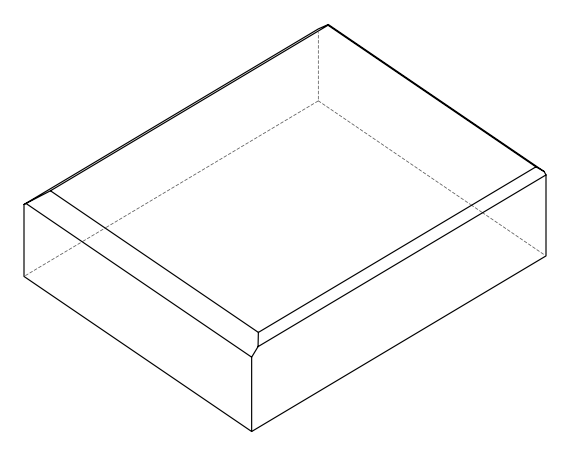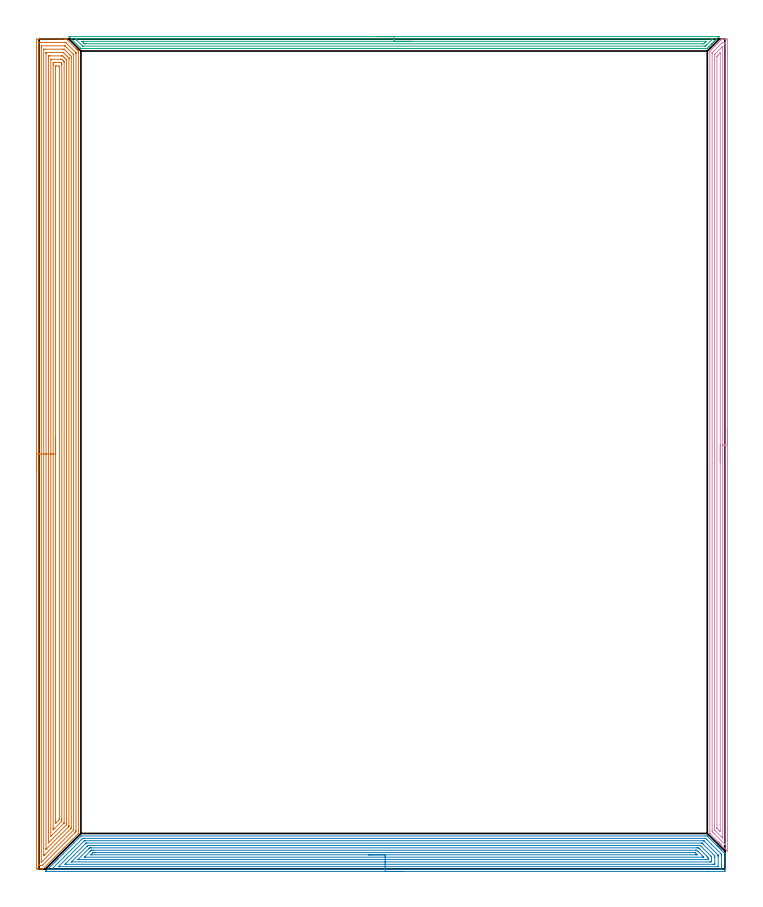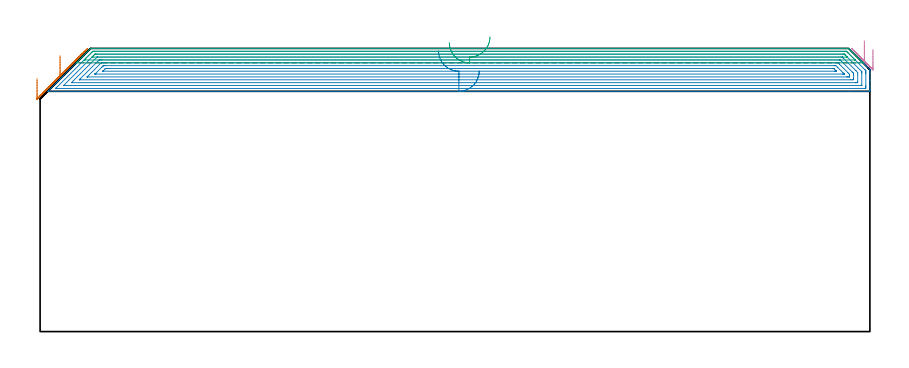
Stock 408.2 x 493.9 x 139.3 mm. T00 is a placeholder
(PLAN: 4 operations, 0 tool changes, 85.4 min)
(1 AREA_MILL | FG_CHAMFER_SURFACE | UGT0205_001 | 35.27 min | 152995 mm3)
(2 AREA_MILL_1 | FG_CHAMFER_SURFACE_1 | UGT0205_001 | 25.35 min | 87082 mm3)
(3 AREA_MILL_2 | FG_CHAMFER_SURFACE_2 | UGT0205_001 | 9.32 min | 9740 mm3)
(4 AREA_MILL_3 | FG_CHAMFER_SURFACE_3 | UGT0205_001 | 15.47 min | 26066 mm3)
(TOOL UGT0205_001 | Chamfer Mill 20 x 3 x 45 deg. | D20 FL50 Z2)
(OP 1 AREA_MILL)
G17 G21 G94 G90
T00 M6
G54
G17 G0 G90 X-1.5 Y236.95 S1061 M3
G43 Z149.3 H0
Z124.4
G94 G1 Y236.988 Z123.528 F250.
Y237.102 Z122.664
Y237.291 Z121.812
Y237.553 Z120.98
Y237.887 Z120.174
Y238.29 Z119.4
Y238.758 Z118.664
Y239.29 Z117.972
Y239.879 Z117.329
Y240.522 Z116.74
Y241.214 Z116.208
Y241.95 Z115.74
Y242.724 Z115.337
Y243.53 Z115.003
Y244.362 Z114.741
Y245.214 Z114.552
Y246.078 Z114.438
Y246.95 Z114.4
Y493.272
X-1.496 Y493.663 Z114.403
X-1.492 Y493.89 Z114.406
X-1.261 Y493.9 Z114.636
X12.541 Z128.436
X14.933 Z130.828
X15.722 Z131.62
X15.818 Z131.716
X16.213 Z132.111
X16.26 Y493.897 Z132.158
X16.295 Y493.894 Z132.192
X16.329 Y493.868 Z132.227
X16.482 Y493.719 Z132.381
X22.066 Y488.134 Z137.966
X22.294 Y487.907 Z138.192
X22.456 Y487.747 Z138.35
X22.614 Y487.587 Z138.512
X22.741 Y487.46 Z138.639
X22.898 Y487.304 Z138.793
X23.052 Y487.149 Z138.95
X23.188 Y487.013 Z139.086
X23.341 Y486.862 Z139.236
X23.364 Y486.835 Z139.26
X23.396 Y486.795 Z139.289
X23.4 Y486.566 Z139.3
Y21.192
X23.394 Y21.105 Z139.291
X23.366 Y21.066 Z139.265
X11.423 Y9.122 Z127.321
X2.419 Y0.119 Z118.318
X2.3 Y0.01 Z118.195
X2.183 Y0. Z118.082
X2.099 Z117.999
X1.49 Z117.39
X0.772 Z116.667
X-0.472 Z115.425
X-0.998 Y0.002 Z114.897
X-1.208 Y0.004 Z114.687
X-1.491 Y0.009 Z114.405
X-1.494 Y0.128 Z114.403
X-1.498 Y0.628 Z114.402
X-1.5 Y1.135 Z114.4
Y246.95
X-0.086 Z115.814
X-0.085 Y491.7 Z115.815
X-0.084 Y491.808 Z115.816
X-0.081 Y491.862 Z115.819
X-0.08 Y491.881 Z115.82
X-0.052 Y491.89 Z115.848
X0.362 Y491.898 Z116.262
X0.772 Y491.899 Z116.672
X1.245 Y491.9 Z117.145
X15.407 Y491.899 Z131.307
X15.818 Y491.892 Z131.718
X15.843 Y491.89 Z131.743
X15.87 Y491.869 Z131.77
X15.928 Y491.818 Z131.828
X16.041 Y491.708 Z131.941
X21.631 Y486.119 Z137.531
X21.8 Y485.947 Z137.7
X21.935 Y485.806 Z137.835
X21.975 Y485.763 Z137.875
X21.979 Y485.738 Z137.879
X21.981 Y485.685 Z137.881
X21.986 Y485.253 Z137.886
Y485.225
X21.985 Y22.981 Z137.885
X21.969 Y22.131 Z137.869
X21.931 Y22.087 Z137.831
X21.53 Y21.681 Z137.43
X21.128 Y21.278 Z137.028
X2.266 Y2.417 Z118.166
X1.956 Y2.114 Z117.856
X1.857 Y2.018 Z117.757
X1.657 Y2.01 Z117.557
X1.182 Y2.002 Z117.082
X0.772 Y2.001 Z116.672
X0.298 Z116.198
X0.043 Y2.006 Z115.943
X-0.076 Y2.01 Z115.824
X-0.085 Y2.388 Z115.815
Y2.417
X-0.086 Y246.95 Z115.814
X1.328 Z117.228
X1.329 Y489.133 Z117.229
X1.332 Y489.695 Z117.232
X1.335 Y489.86 Z117.235
X1.339 Y489.89 Z117.239
X1.387 Y489.895 Z117.287
X1.455 Y489.899 Z117.355
X14.933 Y489.9 Z130.833
X15.135 Y489.898 Z131.035
X15.27 Y489.895 Z131.17
X15.377 Y489.89 Z131.277
X15.433 Y489.856 Z131.333
X15.603 Y489.695 Z131.503
X15.818 Y489.483 Z131.718
X16.5 Y488.801 Z132.4
X20.243 Y485.058 Z136.143
X20.422 Y484.876 Z136.322
X20.511 Y484.782 Z136.411
X20.553 Y484.736 Z136.453
X20.564 Y484.661 Z136.464
X20.568 Y484.331 Z136.468
X20.571 Y484. Z136.471
Y23.544
X20.567 Y23.262 Z136.467
X20.565 Y23.194 Z136.465
X20.555 Y23.166 Z136.455
X20.529 Y23.136 Z136.429
X20.381 Y22.981 Z136.281
X1.606 Y4.205 Z117.506
X1.491 Y4.092 Z117.391
X1.459 Y4.063 Z117.359
X1.417 Y4.028 Z117.317
X1.351 Y4.01 Z117.251
X1.336 Z117.236
X1.333 Y4.03 Z117.233
X1.33 Y4.077 Z117.23
X1.329 Y4.139 Z117.229
Y4.205
X1.328 Y246.95 Z117.228
X2.743 Z118.643
Y487.704
X2.745 Y487.803 Z118.645
X2.747 Y487.863 Z118.647
X2.749 Y487.889 Z118.649
X2.769 Y487.89 Z118.669
X2.988 Y487.895 Z118.888
X3.427 Y487.9 Z119.327
X14.048 Z129.948
X14.933 Y487.899 Z130.833
X14.942 Y487.898 Z130.842
X15.838 Y487.013 Z131.738
X17.588 Y485.264 Z133.488
X18.473 Y484.377 Z134.373
X18.518 Y484.331 Z134.418
X19.15 Y483.646 Z135.05
X19.157 Y482.543 Z135.057
Y24.769
X19.155 Y24.423 Z135.055
X19.152 Y24.251 Z135.052
X19.15 Y24.212 Z135.05
X19.132 Y24.189 Z135.032
X19.091 Y24.144 Z134.991
X18.826 Y23.875 Z134.726
X3.427 Y8.476 Z119.327
X3.081 Y8.131 Z118.981
X2.952 Y8.005 Z118.852
X2.772 Y7.833 Z118.672
X2.749 Y7.817 Z118.649
X2.747 Y7.87 Z118.647
X2.744 Y7.962 Z118.644
X2.743 Y8.063 Z118.643
Y8.472
Y246.95
X4.157 Z120.057
Y485.382
X4.158 Y485.539 Z120.058
X4.162 Y485.852 Z120.062
X4.164 Y485.888 Z120.064
X4.168 Y485.891 Z120.068
X4.187 Y485.896 Z120.087
X4.229 Y485.899 Z120.129
X14.048 Y485.9 Z129.948
X14.265 Z130.165
X14.431 Y485.897 Z130.331
X14.473 Y485.894 Z130.373
X14.492 Y485.89 Z130.392
X14.543 Y485.843 Z130.443
X14.696 Y485.698 Z130.596
X14.933 Y485.467 Z130.833
X15.176 Y485.225 Z131.076
X15.818 Y484.584 Z131.718
X16.703 Y483.699 Z132.603
X16.964 Y483.437 Z132.864
X17.588 Y482.804 Z133.488
X17.716 Y482.67 Z133.616
X17.736 Y482.633 Z133.636
X17.739 Y482.594 Z133.639
X17.741 Y482.543 Z133.641
X17.743 Y482.386 Z133.643
Y25.663
X17.742 Y25.507 Z133.642
X17.739 Y25.35 Z133.639
X17.736 Y25.25 Z133.636
X17.698 Y25.207 Z133.598
X17.588 Y25.09 Z133.488
X17.43 Y24.928 Z133.33
X17.271 Y24.769 Z133.171
X4.312 Y11.811 Z120.212
X4.238 Y11.74 Z120.138
X4.179 Y11.686 Z120.079
X4.167 Y11.676 Z120.067
X4.164 Y11.694 Z120.064
X4.161 Y11.781 Z120.061
X4.158 Y12.095 Z120.058
X4.157 Y12.252 Z120.057
Y246.95
X5.571 Z121.471
X5.572 Y483.437 Z121.472
X5.573 Y483.695 Z121.473
X5.576 Y483.823 Z121.476
X5.578 Y483.88 Z121.478
X5.632 Y483.892 Z121.532
X6.082 Y483.897 Z121.982
X6.509 Y483.9 Z122.409
X13.163 Y483.899 Z129.063
X13.592 Y483.897 Z129.492
X14.048 Y483.89 Z129.948
X14.512 Y483.437 Z130.412
X14.933 Y483.019 Z130.833
X15.41 Y482.543 Z131.31
X15.818 Y482.132 Z131.718
X16.294 Y481.649 Z132.194
X16.322 Y481.611 Z132.222
X16.324 Y481.583 Z132.224
X16.327 Y481.519 Z132.227
X16.328 Y481.39 Z132.228
X16.329 Y481.132 Z132.229
Y27.451
X16.328 Y26.936 Z132.228
X16.325 Y26.557 Z132.225
X16.322 Y26.304 Z132.222
X16.206 Y26.165 Z132.106
X15.715 Y25.663 Z131.615
X5.689 Y15.637 Z121.589
X5.638 Y15.587 Z121.538
X5.589 Y15.543 Z121.489
X5.576 Y15.535 Z121.476
X5.574 Y15.564 Z121.474
X5.572 Y15.715 Z121.472
X5.571 Y15.828 Z121.471
Y246.95
X6.985 Z122.885
X6.986 Y481.649 Z122.886
X6.99 Y481.866 Z122.89
X6.992 Y481.885 Z122.892
X7.056 Y481.89 Z122.956
X7.188 Y481.896 Z123.088
X7.354 Y481.899 Z123.254
X12.914 Y481.9 Z128.814
X13.163 Y481.898 Z129.063
X13.411 Y481.894 Z129.311
X13.576 Y481.89 Z129.476
X13.676 Y481.814 Z129.576
X13.851 Y481.649 Z129.751
X14.048 Y481.454 Z129.948
X14.746 Y480.754 Z130.646
X14.847 Y480.648 Z130.747
X14.905 Y480.585 Z130.805
X14.908 Y480.535 Z130.808
X14.911 Y480.316 Z130.811
X14.915 Y479.879 Z130.815
X14.914 Y27.451 Z130.814
X14.91 Y27.342 Z130.81
X14.908 Y27.319 Z130.808
X14.89 Y27.297 Z130.79
X14.85 Y27.251 Z130.75
X14.716 Y27.114 Z130.616
X6.987 Y19.384 Z122.887
X6.986 Y19.404 Z122.886
X6.985 Y246.95 Z122.885
X8.4 Z124.3
Y478.413
Y478.966
X8.402 Y479.305 Z124.302
X8.407 Y479.86 Z124.307
X8.701 Y479.897 Z124.601
X8.737 Y479.898 Z124.637
X9.583 Y479.9 Z125.483
X12.238 Z128.138
X12.278 Z128.178
X13.131 Y479.892 Z129.031
X13.163 Y479.881 Z129.063
X13.188 Y479.86 Z129.088
X13.493 Y479.526 Z129.393
X13.498 Y478.966 Z129.398
X13.5 Y478.626 Z129.4
Y29.792
X13.499 Y29.239 Z129.399
X13.498 Y28.901 Z129.398
X13.492 Y28.345 Z129.392
X13.328 Y28.178 Z129.228
X13.163 Y28.01 Z129.063
X8.882 Y23.729 Z124.782
X8.737 Y23.586 Z124.637
X8.431 Y23.29 Z124.331
X8.405 Y23.269 Z124.305
X8.403 Y23.293 Z124.303
X8.401 Y23.32 Z124.301
X8.4 Y23.875 Z124.3
Y24.216
Y246.95
X9.814 Z125.714
X9.815 Y477.178 Z125.715
X9.82 Y477.873 Z125.72
X9.822 Y477.89 Z125.722
X9.838 Y477.893 Z125.738
X9.882 Y477.897 Z125.782
X9.971 Y477.899 Z125.871
X10.15 Y477.9 Z126.05
X11.566 Y477.897 Z127.466
X12.079 Y477.878 Z127.979
X12.085 Y477.373 Z127.985
Y477.178
Y30.133
X12.081 Y29.438 Z127.981
X12.079 Y29.389 Z127.979
X12.052 Y29.358 Z127.952
X11.941 Y29.239 Z127.841
X11.666 Y28.963 Z127.566
X11.392 Y28.688 Z127.292
X10.332 Y27.628 Z126.232
X10.155 Y27.451 Z126.055
X9.963 Y27.263 Z125.863
X9.883 Y27.188 Z125.783
X9.821 Y27.132 Z125.721
X9.817 Y27.254 Z125.717
X9.815 Y27.451 Z125.715
X9.814 Y27.873 Z125.714
Y28.152
Y246.95
Y247.822 Z125.752
Y248.686 Z125.866
Y249.538 Z126.054
Y250.37 Z126.317
Y251.176 Z126.651
Y251.95 Z127.053
Y252.686 Z127.522
Y253.378 Z128.053
Y254.021 Z128.643
Y254.61 Z129.286
Y255.142 Z129.978
Y255.61 Z130.714
Y256.013 Z131.488
Y256.347 Z132.294
Y256.609 Z133.126
Y256.798 Z133.977
Y256.912 Z134.842
Y256.95 Z135.714
G0 Z149.3
M5
M2
(OP 2 AREA_MILL_1)
G17 G21 G94 G90
T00 M6
G54
G17 G0 G90 X216. Y-1.5 S1061 M3
G43 Z149.3 H0
Z128.2
G94 G1 X215.962 Z127.328 F250.
X215.848 Z126.463
X215.659 Z125.612
X215.397 Z124.78
X215.063 Z123.974
X214.66 Z123.2
X214.192 Z122.464
X213.66 Z121.772
X213.071 Z121.129
X212.428 Z120.54
X211.736 Z120.008
X211. Z119.54
X210.226 Z119.137
X209.42 Z118.803
X208.588 Z118.541
X207.737 Z118.352
X206.872 Z118.238
X206. Z118.2
X3.979
X3.819 Y-1.493 Z118.206
X3.979 Y-1.324 Z118.375
X4.175 Y-1.125 Z118.574
X4.23 Y-1.07 Z118.63
X4.816 Y-0.483 Z119.215
X5.11 Y-0.19 Z119.51
X5.767 Y0.467 Z120.166
X6.66 Y1.361 Z121.06
X7.554 Y2.255 Z121.954
X8.336 Y3.037 Z122.735
X8.448 Y3.15 Z122.846
X8.629 Y3.33 Z123.028
X9.342 Y4.043 Z123.741
X9.508 Y4.21 Z123.905
X9.671 Y4.372 Z124.07
X9.789 Y4.49 Z124.188
X9.948 Y4.65 Z124.345
X10.104 Y4.805 Z124.503
X10.236 Y4.937 Z124.635
X10.388 Y5.09 Z124.785
X10.537 Y5.238 Z124.936
X10.683 Y5.384 Z125.082
X10.828 Y5.53 Z125.226
X10.971 Y5.672 Z125.369
X11.13 Y5.831 Z125.529
X11.268 Y5.97 Z125.666
X14.259 Y8.96 Z128.658
X20.68 Y15.38 Z135.08
X24.745 Y19.446 Z139.143
X24.906 Y19.594 Z139.292
X24.985 Y19.6 Z139.3
X396.848
X397.701 Y19.593 Z139.293
X397.741 Y19.556 Z139.255
X398.131 Y19.169 Z138.868
X403.275 Y14.026 Z133.723
X403.412 Y13.89 Z133.585
X403.552 Y13.749 Z133.447
X403.709 Y13.593 Z133.29
X403.852 Y13.45 Z133.145
X403.999 Y13.302 Z133.
X404.142 Y13.159 Z132.857
X404.293 Y13.01 Z132.705
X404.446 Y12.855 Z132.553
X404.575 Y12.726 Z132.424
X404.733 Y12.57 Z132.265
X405.233 Y12.067 Z131.767
X405.489 Y11.812 Z131.511
X405.612 Y11.69 Z131.386
X405.953 Y11.347 Z131.046
X407.872 Y9.428 Z129.127
X408.002 Y9.298 Z128.997
X408.17 Y9.126 Z128.824
X408.195 Y9.094 Z128.791
X408.198 Y9.05 Z128.748
X408.2 Y9.006 Z128.704
Y7.378 Z127.074
Y3.802 Z123.498
Y0.954 Z120.652
Y-1.07 Z118.628
X408.197 Y-1.337 Z118.361
X408.19 Y-1.492 Z118.206
X408.032 Y-1.499 Z118.199
X398.126 Y-1.5 Z118.2
X206.
Y-0.086 Z119.614
X8.001 Y-0.085 Z119.615
X7.894 Y-0.084 Z119.616
X7.737 Y-0.079 Z119.621
X7.684 Y-0.076 Z119.624
X7.695 Y-0.063 Z119.637
X7.78 Y0.028 Z119.728
X7.872 Y0.122 Z119.822
X8.001 Y0.252 Z119.952
X25.517 Y17.766 Z137.466
X25.879 Y18.124 Z137.824
X25.938 Y18.177 Z137.877
X25.992 Y18.179 Z137.879
X26.773 Y18.185 Z137.885
X26.879 Y18.186 Z137.886
X396.06 Y18.185 Z137.885
X396.453 Y18.181 Z137.881
X396.645 Y18.179 Z137.879
X396.848 Y17.992 Z137.692
X397.439 Y17.41 Z137.11
X400.081 Y14.77 Z134.47
X405.787 Y9.064 Z128.764
X406.013 Y8.834 Z128.534
X406.123 Y8.72 Z128.42
X406.175 Y8.663 Z128.363
X406.19 Y8.61 Z128.31
X406.197 Y8.206 Z127.906
X406.199 Y7.73 Z127.43
X406.2 Y7.323 Z127.023
Y1.164 Z120.864
X406.197 Y0.69 Z120.39
X406.191 Y0.292 Z119.992
X406.171 Y-0.079 Z119.621
X405.787 Y-0.084 Z119.616
X405.68 Y-0.085 Z119.615
X206. Y-0.086 Z119.614
Y1.328 Z121.028
X11.822 Y1.329 Z121.029
X11.61 Y1.331 Z121.031
X11.577 Y1.332 Z121.032
X11.547 Y1.336 Z121.036
X11.561 Y1.356 Z121.056
X11.577 Y1.377 Z121.077
X26.773 Y16.574 Z136.274
X26.95 Y16.739 Z136.439
X26.981 Y16.765 Z136.465
X27.017 Y16.767 Z136.467
X27.097 Y16.769 Z136.469
X27.422 Y16.771 Z136.471
X27.667
X395.306
X395.469 Y16.769 Z136.469
X395.599 Y16.764 Z136.464
X395.628 Y16.761 Z136.461
X395.641 Y16.752 Z136.452
X395.669 Y16.729 Z136.429
X395.871 Y16.53 Z136.23
X395.954 Y16.447 Z136.147
X403.999 Y8.401 Z128.101
X404.162 Y8.229 Z127.929
X404.18 Y8.209 Z127.909
X404.19 Y8.165 Z127.865
X404.195 Y8.06 Z127.76
X404.198 Y7.928 Z127.628
X404.2 Y7.73 Z127.43
Y7.532 Z127.232
Y1.57 Z121.27
X404.198 Y1.374 Z121.074
X404.193 Y1.345 Z121.045
X404.189 Y1.335 Z121.035
X404.182 Y1.333 Z121.033
X404.122 Y1.33 Z121.03
X403.999 Y1.329 Z121.029
X206. Y1.328 Z121.028
Y2.743 Z122.443
X16.046
X15.747 Y2.745 Z122.445
X15.542 Y2.75 Z122.45
X15.414 Y2.754 Z122.454
X15.502 Y2.848 Z122.548
X15.57 Y2.919 Z122.619
X16.456 Y3.807 Z123.507
X27.667 Y15.018 Z134.718
X27.99 Y15.332 Z135.032
X28.009 Y15.348 Z135.048
X28.04 Y15.351 Z135.051
X28.113 Y15.355 Z135.055
X28.263 Y15.356 Z135.056
X394.463 Y15.357 Z135.057
X394.537 Y15.355 Z135.055
X394.573 Y15.353 Z135.053
X394.587 Y15.351 Z135.051
X394.663 Y15.279 Z134.979
X394.932 Y15.017 Z134.717
X395.06 Y14.892 Z134.592
X395.182 Y14.77 Z134.47
X401.317 Y8.634 Z128.334
X402.196 Y7.745 Z127.445
X402.198 Y7.73 Z127.43
X402.2 Y6.861 Z126.561
Y3.341 Z123.041
X402.193 Y2.896 Z122.596
X402.19 Y2.788 Z122.488
X402.177 Y2.749 Z122.449
X402.113 Y2.748 Z122.448
X401.912 Y2.745 Z122.445
X401.317 Y2.743 Z122.443
X401.02
X206.
Y4.157 Z123.857
X19.568 Y4.158 Z123.858
X19.46 Y4.16 Z123.86
X19.275 Y4.166 Z123.866
X19.316 Y4.21 Z123.91
X19.465 Y4.365 Z124.065
X19.622 Y4.524 Z124.224
X28.561 Y13.462 Z133.162
X28.779 Y13.675 Z133.375
X29. Y13.89 Z133.59
X29.407 Y13.937 Z133.637
X29.455 Y13.939 Z133.639
X30.295 Y13.943 Z133.643
X30.349
X393.272
X393.326 Y13.941 Z133.641
X393.434 Y13.936 Z133.636
X393.565 Y13.925 Z133.625
X393.604 Y13.89 Z133.59
X394.166 Y13.335 Z133.035
X399.529 Y7.972 Z127.672
X399.77 Y7.73 Z127.43
X399.998 Y7.497 Z127.197
X400.14 Y7.348 Z127.048
X400.188 Y7.296 Z126.996
X400.192 Y7.275 Z126.975
X400.196 Y7.235 Z126.935
X400.2 Y7.07 Z126.77
X400.199 Y5.09 Z124.79
X400.196 Y4.434 Z124.134
X400.19 Y4.21 Z123.91
X399.579 Y4.161 Z123.861
X399.529 Y4.16 Z123.86
X398.689 Y4.157 Z123.857
X206.
Y5.571 Z125.271
X23.266
X23.198 Y5.572 Z125.272
X23.169 Y5.574 Z125.274
X23.144 Y5.577 Z125.277
X23.156 Y5.6 Z125.3
X23.172 Y5.621 Z125.321
X23.198 Y5.65 Z125.35
X29.678 Y12.13 Z131.83
X30.014 Y12.459 Z132.159
X30.065 Y12.506 Z132.206
X30.099 Y12.522 Z132.222
X30.147 Y12.524 Z132.224
X30.349 Y12.527 Z132.227
X30.837 Y12.529 Z132.229
X31.243
X391.484
X391.974 Y12.528 Z132.228
X392.378 Y12.524 Z132.224
X392.508 Y12.522 Z132.222
X392.645 Y12.396 Z132.096
X392.919 Y12.13 Z131.83
X393.272 Y11.78 Z131.48
X397.322 Y7.73 Z127.43
X397.741 Y7.308 Z127.008
X398.19 Y6.85 Z126.55
X398.198 Y6.401 Z126.101
X398.199 Y5.97 Z125.67
X398.197 Y5.744 Z125.444
X398.194 Y5.632 Z125.332
X398.19 Y5.582 Z125.282
X398.14 Y5.578 Z125.278
X397.741 Y5.573 Z125.273
X397.253 Y5.571 Z125.271
X396.848
X206.
Y6.985 Z126.685
X27.53 Y6.986 Z126.686
X27.082 Y6.989 Z126.689
X27.005 Y6.991 Z126.691
X27.002 Y6.993 Z126.693
X27.004 Y6.999 Z126.699
X27.024 Y7.024 Z126.724
X27.094 Y7.096 Z126.796
X27.177 Y7.18 Z126.88
X30.349 Y10.352 Z130.052
X30.802 Y10.804 Z130.504
X30.95 Y10.95 Z130.65
X31.071 Y11.065 Z130.765
X31.108 Y11.099 Z130.799
X31.15 Y11.108 Z130.808
X31.243 Y11.111 Z130.811
X31.381 Y11.113 Z130.813
X32.137 Y11.115 Z130.815
X32.274
X390.59 Y11.114 Z130.814
X390.729
X391.484 Y11.108 Z130.808
X392.232 Y10.37 Z130.07
X392.378 Y10.225 Z129.925
X395.06 Y7.542 Z127.242
X395.572 Y7.02 Z126.72
X395.596 Y6.995 Z126.695
X395.584 Y6.992 Z126.692
X395.511 Y6.989 Z126.689
X395.361 Y6.987 Z126.687
X395.06 Y6.985 Z126.685
X394.922
X206.
Y8.4 Z128.1
X31.029
X30.886 Y8.401 Z128.101
X30.863 Y8.402 Z128.102
X30.862 Y8.404 Z128.104
X30.864 Y8.41 Z128.11
X30.908 Y8.458 Z128.158
X31.149 Y8.702 Z128.402
X31.938 Y9.49 Z129.19
X32.038 Y9.588 Z129.288
X32.137 Y9.683 Z129.383
X32.821 Y9.696 Z129.396
X33.031 Y9.698 Z129.398
X33.711 Y9.7 Z129.4
X33.924
X389.696
X390.381 Y9.696 Z129.396
X390.427 Y9.694 Z129.394
X390.458 Y9.683 Z129.383
X390.511 Y9.636 Z129.336
X390.59 Y9.562 Z129.262
X391.543 Y8.61 Z128.31
X391.599 Y8.551 Z128.251
X391.703 Y8.439 Z128.139
X391.732 Y8.404 Z128.104
X391.727 Y8.403 Z128.103
X391.696 Y8.401 Z128.101
X391.484 Y8.4 Z128.1
X390.804 Y8.399 Z128.099
X206. Y8.4 Z128.1
X205.128 Z128.138
X204.264 Z128.251
X203.412 Z128.44
X202.58 Z128.703
X201.774 Z129.036
X201. Z129.439
X200.264 Z129.908
X199.572 Z130.439
X198.929 Z131.028
X198.34 Z131.672
X197.809 Z132.364
X197.34 Z133.1
X196.937 Z133.873
X196.603 Z134.679
X196.341 Z135.511
X196.152 Z136.363
X196.038 Z137.228
X196. Z138.1
G0 Z149.3
M5
M2
(OP 3 AREA_MILL_2)
G17 G21 G94 G90
T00 M6
G54
G17 G0 G90 X201.3 Y495.4 S1061 M3
G43 Z149.3 H0
Z142.2
G94 G1 X201.338 Z141.328 F250.
X201.452 Z140.463
X201.641 Z139.612
X201.903 Z138.78
X202.237 Z137.974
X202.64 Z137.2
X203.108 Z136.464
X203.64 Z135.772
X204.229 Z135.129
X204.872 Z134.54
X205.564 Z134.008
X206.3 Z133.54
X207.074 Z133.137
X207.88 Z132.803
X208.712 Z132.541
X209.563 Z132.352
X210.428 Z132.238
X211.3 Z132.2
X404.796 Y495.399
X404.789 Y495.389 Z132.211
X404.782 Y495.382 Z132.218
X404.339 Y494.938 Z132.659
X403.874 Y494.474 Z133.126
X403.457 Y494.056 Z133.541
X402.958 Y493.558 Z134.042
X402.575 Y493.173 Z134.424
X402.401 Y493.001 Z134.599
X402.216 Y492.815 Z134.784
X401.692 Y492.291 Z135.306
X401.508 Y492.108 Z135.492
X401.364 Y491.964 Z135.636
X401.251 Y491.85 Z135.747
X401.21 Y491.81 Z135.789
X400.512 Y491.112 Z136.487
X400.369 Y490.968 Z136.629
X400.317 Y490.916 Z136.682
X399.661 Y490.261 Z137.339
X399.487 Y490.086 Z137.511
X398.809 Y489.409 Z138.191
X398.605 Y489.203 Z138.393
X397.936 Y488.536 Z139.064
X397.707 Y488.31 Z139.283
X397.696 Y488.304 Z139.289
X397.492 Y488.3 Z139.3
X25.11
X24.904 Y488.304 Z139.289
X24.893 Y488.31 Z139.283
X24.755 Y488.444 Z139.153
X24.664 Y488.536 Z139.064
X17.966 Y495.234 Z132.365
X17.829 Y495.379 Z132.22
X17.814 Y495.398 Z132.201
X17.966 Y495.4 Z132.2
X211.3
Y493.986 Z133.614
X400.615 Y493.985 Z133.615
X400.687
X400.895 Y493.979 Z133.621
X400.917 Y493.975 Z133.625
X400.91 Y493.966 Z133.634
X400.898 Y493.951 Z133.649
X400.811 Y493.862 Z133.738
X400.708 Y493.757 Z133.843
X397.477 Y490.527 Z137.073
X397.043 Y490.093 Z137.507
X396.816 Y489.869 Z137.731
X396.717 Y489.775 Z137.825
X396.659 Y489.721 Z137.879
X396.079 Y489.714 Z137.886
X26.379 Y489.715 Z137.885
X25.969 Y489.72 Z137.88
X25.947 Y489.721 Z137.879
X25.91 Y489.752 Z137.848
X25.826 Y489.829 Z137.771
X25.705 Y489.946 Z137.654
X22.477 Y493.173 Z134.427
X21.985 Y493.668 Z133.932
X21.777 Y493.885 Z133.715
X21.692 Y493.979 Z133.621
X21.985 Y493.984 Z133.616
X22.056 Y493.985 Z133.615
X211.3 Y493.986 Z133.614
Y492.572 Z135.028
X396.76 Y492.571 Z135.029
X396.861 Y492.569 Z135.031
X397.043 Y492.565 Z135.035
X397.054 Y492.562 Z135.038
X397.05 Y492.555 Z135.045
X397.043 Y492.543 Z135.057
X396.029 Y491.528 Z136.072
X395.908 Y491.409 Z136.191
X395.688 Y491.196 Z136.404
X395.627 Y491.138 Z136.462
X395.535 Y491.135 Z136.465
X395.257 Y491.131 Z136.469
X394.974 Y491.129 Z136.471
X27.626
X27.343 Y491.13 Z136.47
X27.059 Y491.134 Z136.466
X26.983 Y491.135 Z136.465
X26.941 Y491.171 Z136.429
X26.856 Y491.249 Z136.351
X26.692 Y491.409 Z136.191
X26.45 Y491.649 Z135.951
X25.81 Y492.291 Z135.309
X25.557 Y492.549 Z135.051
X25.551 Y492.566 Z135.034
X25.557 Y492.567 Z135.033
X26.167 Y492.571 Z135.029
X211.3 Y492.572 Z135.028
X212.172 Z135.066
X213.036 Z135.18
X213.888 Z135.369
X214.72 Z135.631
X215.526 Z135.965
X216.3 Z136.368
X217.036 Z136.837
X217.728 Z137.368
X218.371 Z137.957
X218.96 Z138.601
X219.491 Z139.293
X219.96 Z140.028
X220.363 Z140.802
X220.697 Z141.608
X220.959 Z142.44
X221.148 Z143.292
X221.262 Z144.157
X221.3 Z145.028
G0 Z149.3
M5
M2
(OP 4 AREA_MILL_3)
G17 G21 G94 G90
T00 M6
G54
G17 G0 G90 X409.7 Y262.25 S1061 M3
G43 Z149.3 H0
Z138.8
G94 G1 Y262.212 Z137.928 F250.
Y262.098 Z137.064
Y261.909 Z136.212
Y261.647 Z135.38
Y261.313 Z134.574
Y260.91 Z133.8
Y260.442 Z133.064
Y259.91 Z132.372
Y259.321 Z131.729
Y258.678 Z131.14
Y257.986 Z130.608
Y257.25 Z130.14
Y256.476 Z129.737
Y255.67 Z129.403
Y254.838 Z129.141
Y253.986 Z128.952
Y253.122 Z128.838
Y252.25 Z128.8
Y10.786
X409.693 Y10.619 Z128.807
X409.516 Y10.784 Z128.984
X409.503 Y10.797 Z128.997
X405.937 Y14.362 Z132.561
X405.768 Y14.529 Z132.726
X405.605 Y14.694 Z132.893
X405.49 Y14.809 Z133.008
X405.329 Y14.969 Z133.166
X405.173 Y15.126 Z133.324
X405.043 Y15.256 Z133.455
X404.889 Y15.408 Z133.606
X404.741 Y15.557 Z133.756
X404.596 Y15.703 Z133.902
X404.45 Y15.848 Z134.046
X404.309 Y15.989 Z134.188
X404.149 Y16.15 Z134.349
X404.011 Y16.287 Z134.485
X399.616 Y20.683 Z138.883
X399.233 Y21.069 Z139.267
X399.207 Y21.099 Z139.293
X399.2 Y21.963 Z139.3
Y486.114
X399.202 Y486.795 Z139.288
X399.399 Y486.999 Z139.101
X400.055 Y487.657 Z138.441
X400.199 Y487.799 Z138.301
X400.302 Y487.903 Z138.197
X400.495 Y488.096 Z138.003
X400.599 Y488.201 Z137.898
X401.197 Y488.797 Z137.303
X401.374 Y488.975 Z137.123
X402.091 Y489.691 Z136.408
X402.253 Y489.854 Z136.244
X402.706 Y490.306 Z135.794
X402.985 Y490.585 Z135.514
X403.132 Y490.733 Z135.365
X403.541 Y491.141 Z134.959
X403.582 Y491.182 Z134.918
X403.879 Y491.48 Z134.619
X404.011 Y491.612 Z134.486
X404.377 Y491.977 Z134.123
X404.531 Y492.131 Z133.969
X404.773 Y492.374 Z133.725
X404.889 Y492.491 Z133.607
X405.457 Y493.057 Z133.042
X405.668 Y493.268 Z132.83
X405.768 Y493.37 Z132.728
X406.208 Y493.808 Z132.291
X406.266 Y493.865 Z132.233
X406.31 Y493.899 Z132.187
X406.647 Y493.9 Z131.851
X406.751 Z131.747
X407.526 Z130.969
X408.768 Z129.729
X409.284 Y493.896 Z129.211
X409.691 Y493.89 Z128.804
X409.696 Y493.687 Z128.801
X409.699 Y493.268
X409.7 Y252.25 Z128.8
X408.286 Z130.214
Y14.93
X408.285 Y14.809 Z130.215
X408.281 Y14.545 Z130.219
X408.279 Y14.493 Z130.221
X408.249 Y14.512 Z130.251
X408.199 Y14.558 Z130.301
X407.941 Y14.809 Z130.559
X401.681 Y21.069 Z136.819
X401.374 Y21.378 Z137.126
X400.797 Y21.963 Z137.703
X400.621 Y22.161 Z137.879
X400.618 Y22.35 Z137.882
X400.615 Y22.736 Z137.885
X400.614 Y485.22 Z137.886
X400.616 Y485.606 Z137.884
X400.618 Y485.702 Z137.882
X400.621 Y485.747 Z137.879
X400.639 Y485.777 Z137.861
X400.73 Y485.874 Z137.77
X400.964 Y486.114 Z137.536
X406.33 Y491.48 Z132.17
X406.491 Y491.638 Z132.009
X406.647 Y491.786 Z131.853
X406.766 Y491.89 Z131.734
X406.88 Y491.894 Z131.62
X407.114 Y491.899 Z131.386
X407.526 Y491.9 Z130.974
X407.992 Z130.508
X408.203 Y491.898 Z130.297
X408.238 Y491.895 Z130.262
X408.271 Y491.891 Z130.229
X408.279 Y491.846 Z130.221
X408.284 Y491.603 Z130.216
X408.285 Y491.48 Z130.215
X408.286 Y490.707 Z130.214
Y252.25
X406.872 Z131.628
X406.871 Y19.052 Z131.629
X406.869 Y18.386 Z131.631
X406.868 Y18.35 Z131.632
Y18.348
X406.819 Y18.386 Z131.681
X406.647 Y18.554 Z131.853
X405.919 Y19.28 Z132.581
X402.253 Y22.948 Z136.247
X402.058 Y23.151 Z136.442
X402.036 Y23.175 Z136.464
X402.033 Y23.25 Z136.467
X402.03 Y23.372 Z136.47
X402.028 Y23.98 Z136.472
X402.029 Y483.659 Z136.471
X402.033 Y484.325 Z136.467
X402.035 Y484.547 Z136.465
X402.052 Y484.741 Z136.448
X402.253 Y484.95 Z136.247
X402.385 Y485.085 Z136.115
X402.519 Y485.22 Z135.981
X405.931 Y488.632 Z132.569
X406.374 Y489.075 Z132.126
X406.647 Y489.346 Z131.853
X406.821 Y489.514 Z131.679
X406.854 Y489.543 Z131.646
X406.866 Y489.548 Z131.634
X406.869 Y489.531 Z131.631
X406.871 Y489.513 Z131.629
X406.872 Y252.25 Z131.628
X405.457 Z133.043
Y22.858
X405.453 Y22.284 Z133.047
X405.451 Y22.216 Z133.049
X405.168 Y22.487 Z133.332
X404.985 Y22.665 Z133.515
X403.779 Y23.871 Z134.721
X403.531 Y24.125 Z134.969
X403.459 Y24.201 Z135.041
X403.449 Y24.225 Z135.051
X403.446 Y24.258 Z135.054
X403.444 Y24.329 Z135.056
X403.443 Y483.431 Z135.057
X403.444 Y483.575 Z135.056
X403.447 Y483.647 Z135.053
X403.449 Y483.679 Z135.051
X403.465 Y483.704 Z135.035
X403.602 Y483.847 Z134.898
X404.011 Y484.262 Z134.489
X404.042 Y484.293 Z134.458
X405.14 Y485.391 Z133.36
X405.372 Y485.623 Z133.128
X405.404 Y485.652 Z133.096
X405.446 Y485.686 Z133.054
X405.451 Y485.687 Z133.049
X405.454 Y485.672 Z133.046
X405.456 Y485.644 Z133.044
X405.457 Y485.536 Z133.043
Y485.22
Y252.25
Y251.378 Z133.081
Y250.514 Z133.195
Y249.662 Z133.383
Y248.83 Z133.646
Y248.024 Z133.98
Y247.25 Z134.382
Y246.514 Z134.851
Y245.822 Z135.382
Y245.179 Z135.972
Y244.59 Z136.615
Y244.058 Z137.307
Y243.59 Z138.043
Y243.187 Z138.816
Y242.853 Z139.622
Y242.591 Z140.454
Y242.402 Z141.306
Y242.288 Z142.171
Y242.25 Z143.043
G0 Z149.3
M5
M2
